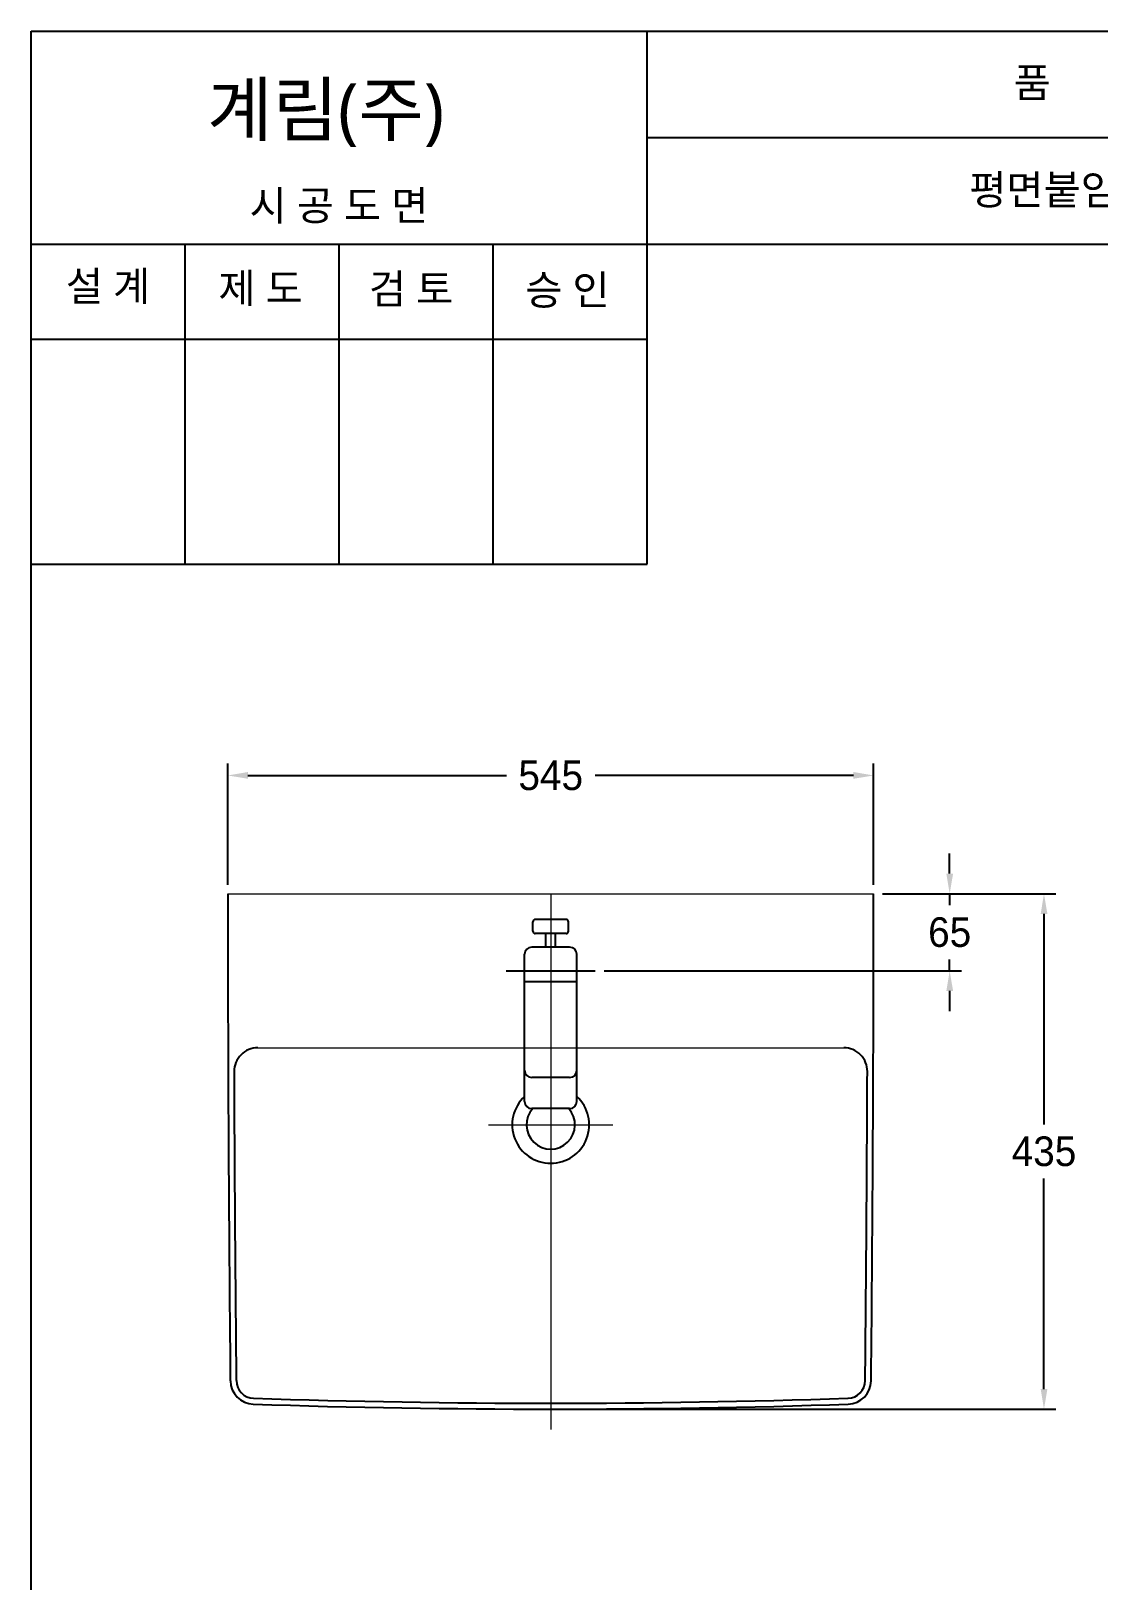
# Model space of a CAD drawing. Header units: millimetres. Extents: x 0 to 1800, y -67 to 2530.
# Drawn here: x 0 to 901, y 1222 to 2530 of the extents above; entities that cross this region are included whole.
import ezdxf
from ezdxf.enums import TextEntityAlignment as Align
from ezdxf.lldxf.tags import DXFTag

# ---------------------------------------------------------------- set-up
doc = ezdxf.new("R2010")
doc.units = ezdxf.units.MM
doc.layers.get('Defpoints').update_dxf_attribs({"color": 1})
for name, color, linetype in [('TEXT', 7, 'Continuous'), ('내부선 및 부속', 4, 'Continuous'), ('도각라인', 7, 'Continuous'), ('외형선', 3, 'Continuous'), ('중심선', 1, 'DASHED'), ('치수선', 7, 'Continuous')]:
    doc.layers.add(name, color=color, linetype=linetype)
doc.styles.add('____', font='')
doc.styles.add('맑은고딕_통일', font='malgun.ttf', dxfattribs={"height": 25})
doc.styles.get('____').set_extended_font_data('굴림')
tags = doc.linetypes.add('DASHDOT', pattern=[70, 31, -13, 13, -13]).pattern_tags.tags
tags[10:11] = [DXFTag(74, 4), DXFTag(75, 0), DXFTag(340, '0'), DXFTag(46, 0.0), DXFTag(50, 0.0), DXFTag(44, 0.0), DXFTag(45, 0.0)]
tags[8:9] = [DXFTag(74, 4), DXFTag(75, 0), DXFTag(340, '0'), DXFTag(46, 0.0), DXFTag(50, 0.0), DXFTag(44, 0.0), DXFTag(45, 0.0)]
tags[6:7] = [DXFTag(74, 4), DXFTag(75, 0), DXFTag(340, '0'), DXFTag(46, 0.0), DXFTag(50, 0.0), DXFTag(44, 0.0), DXFTag(45, 0.0)]
tags[4:5] = [DXFTag(74, 4), DXFTag(75, 0), DXFTag(340, '0'), DXFTag(46, 0.0), DXFTag(50, 0.0), DXFTag(44, 0.0), DXFTag(45, 0.0)]
tags = doc.linetypes.add('DASHED', pattern=[25.72, 12.86, -12.86]).pattern_tags.tags
tags[6:7] = [DXFTag(74, 4), DXFTag(75, 0), DXFTag(340, '0'), DXFTag(46, 0.0), DXFTag(50, 0.0), DXFTag(44, 0.0), DXFTag(45, 0.0)]
tags[4:5] = [DXFTag(74, 4), DXFTag(75, 0), DXFTag(340, '0'), DXFTag(46, 0.0), DXFTag(50, 0.0), DXFTag(44, 0.0), DXFTag(45, 0.0)]
doc.dimstyles.new('MSADIM', dxfattribs={"dimtxt": 33, "dimasz": 17, "dimexe": 10, "dimexo": 7.5, "dimgap": 10, "dimtad": 0, "dimtih": 1, "dimtoh": 1, "dimdec": 0, "dimzin": 1, "dimdsep": 46, "dimtxsty": '____', "dimcen": 11.25, "dimadec": 0, "dimazin": 0, "dimtfac": 1, "dimtdec": 0, "dimtix": 1, "dimtmove": 0, "dimatfit": 3, "dimfxl": 0, "dimtolj": 1, "dimtzin": 1, "dimarcsym": 0})

# ---------------------------------------------------------------- blocks, each defined once
blk = doc.blocks.new('*D1')
at = {"layer": 'Defpoints', "color": 0, "linetype": 'Continuous'}
for p in [(711.1, 1901.6), (166.1, 1801.7), (711.1, 1801.7)]:
    blk.add_point(p, dxfattribs=at)
at = {"layer": '치수선', "color": 0, "linetype": 'Continuous', "lineweight": -2}
for p, q in [((166.1, 1809.2), (166.1, 1911.6)), ((711.1, 1809.2), (711.1, 1911.6)), ((183.1, 1901.6), (401.3, 1901.6)), ((694.1, 1901.6), (476, 1901.6))]:
    blk.add_line(p, q, dxfattribs=at)
at = {"layer": '치수선', "color": 0, "linetype": 'Continuous'}
for points in [[(183.1, 1904.5), (183.1, 1898.8), (166.1, 1901.6)], [(694.1, 1904.5), (694.1, 1898.8), (711.1, 1901.6)]]:
    blk.add_solid(points, dxfattribs=at)
at = {"layer": '치수선', "color": 0, "linetype": 'Continuous', "insert": (438.6, 1901.6), "char_height": 25, "attachment_point": 5, "style": '____'}
blk.add_mtext('\\A1;545', dxfattribs=at)
blk = doc.blocks.new('*D2')
at = {"layer": 'Defpoints', "color": 0, "linetype": 'Continuous'}
for p in [(711.1, 1801.7), (476.1, 1736.7), (775.3, 1736.7)]:
    blk.add_point(p, dxfattribs=at)
at = {"layer": '치수선', "color": 0, "linetype": 'Continuous', "lineweight": -2}
for p, q in [((775.3, 1818.7), (775.3, 1835.7)), ((718.6, 1801.7), (785.3, 1801.7)), ((775.3, 1801.7), (775.3, 1792)), ((775.3, 1736.7), (775.3, 1746.3)), ((483.6, 1736.7), (785.3, 1736.7)), ((775.3, 1719.7), (775.3, 1702.7))]:
    blk.add_line(p, q, dxfattribs=at)
at = {"layer": '치수선', "color": 0, "linetype": 'Continuous'}
for points in [[(772.5, 1818.7), (778.2, 1818.7), (775.3, 1801.7)], [(772.5, 1719.7), (778.2, 1719.7), (775.3, 1736.7)]]:
    blk.add_solid(points, dxfattribs=at)
at = {"layer": '치수선', "color": 0, "linetype": 'Continuous', "insert": (775.3, 1769.2), "char_height": 25, "attachment_point": 5, "style": '____'}
blk.add_mtext('\\A1;65', dxfattribs=at)
blk = doc.blocks.new('*D3')
at = {"layer": 'Defpoints', "color": 0, "linetype": 'Continuous'}
for p in [(711.1, 1801.7), (438.6, 1366.7), (854.9, 1366.7)]:
    blk.add_point(p, dxfattribs=at)
at = {"layer": '치수선', "color": 0, "linetype": 'Continuous', "lineweight": -2}
for p, q in [((718.6, 1801.7), (864.9, 1801.7)), ((854.9, 1784.7), (854.9, 1607)), ((854.9, 1383.7), (854.9, 1561.3)), ((446.1, 1366.7), (864.9, 1366.7))]:
    blk.add_line(p, q, dxfattribs=at)
at = {"layer": '치수선', "color": 0, "linetype": 'Continuous'}
for points in [[(852.1, 1784.7), (857.8, 1784.7), (854.9, 1801.7)], [(852.1, 1383.7), (857.8, 1383.7), (854.9, 1366.7)]]:
    blk.add_solid(points, dxfattribs=at)
at = {"layer": '치수선', "color": 0, "linetype": 'Continuous', "insert": (854.9, 1584.2), "char_height": 25, "attachment_point": 5, "style": '____'}
blk.add_mtext('\\A1;435', dxfattribs=at)

msp = doc.modelspace()

# ---------------------------------------------------------------- linework, layer by layer
at = {"layer": '내부선 및 부속', "linetype": 'Continuous'}
for p, q in [((451.6, 1780.1), (425.6, 1780.1)), ((451.6, 1768.1), (425.6, 1768.1)), ((434.6, 1756.7), (434.6, 1768.1)), ((442.6, 1756.7), (442.6, 1768.1)), ((454.6, 1756.7), (422.6, 1756.7)), ((416.6, 1652.7), (416.6, 1750.7)), ((460.6, 1652.7), (460.6, 1750.7)), ((460.6, 1727.5), (416.6, 1727.5)), ((416.6, 1626.4), (416.6, 1652.7)), ((460.6, 1626.4), (460.6, 1652.7)), ((454.6, 1646.7), (422.6, 1646.7)), ((454.6, 1620.4), (422.6, 1620.4))]:
    msp.add_line(p, q, dxfattribs=at)
at = {"layer": '내부선 및 부속', "lineweight": 18}
msp.add_line((191.4, 1671.7), (685.9, 1671.7), dxfattribs=at)
at = {"layer": '내부선 및 부속', "linetype": 'Continuous'}
for centre, radius, start, end in [((425.6, 1778.1), 2, 90, 180), ((451.6, 1778.1), 2, 0, 90), ((425.6, 1770.1), 2, 180, 270), ((451.6, 1770.1), 2, 270, 0), ((422.6, 1750.7), 6, 90, 180), ((454.6, 1750.7), 6, 0, 90), ((422.6, 1652.7), 6, 180, 270), ((454.6, 1652.7), 6, 270, 0), ((422.6, 1626.4), 6, 180, 270), ((454.6, 1626.4), 6, 270, 0)]:
    msp.add_arc(centre, radius, start, end, dxfattribs=at)
at = {"layer": '내부선 및 부속'}
for centre, radius, start, end in [((191.4, 1651.7), 20, 90, 180.215), ((685.9, 1651.7), 20, 359.785, 90), ((40166.1, 1801.7), 39995, 180.21499, 180.58874), ((-39288.9, 1801.7), 39995, 359.41126, 359.78501), ((438.6, 1606.7), 32.5, 132.6037, 47.3963), ((438.6, 1606.7), 20.5, 137.8456, 42.1544), ((188.3, 1390.9), 15, 180.5887, 268.0817), ((689, 1390.9), 15, 271.9183, 359.4113), ((438.6, 8866.7), 7495, 268.08169, 271.91831)]:
    msp.add_arc(centre, radius, start, end, dxfattribs=at)
at = {"layer": '내부선 및 부속', "linetype": 'Continuous'}
for points in [[(423.6, 1770.1), (423.6, 1774.1), (423.6, 1778.1)], [(453.6, 1770.1), (453.6, 1774.1), (453.6, 1778.1)]]:
    msp.add_open_spline(points, degree=2, dxfattribs=at)
at = {"layer": '도각라인'}
for p, q in [((0, 0), (0, 2530)), ((0, 2530), (1800, 2530)), ((520, 2080), (520, 2530)), ((520, 2440), (1800, 2440)), ((0, 2350), (1800, 2350)), ((130, 2080), (130, 2350)), ((260, 2080), (260, 2350)), ((390, 2080), (390, 2350)), ((0, 2270), (520, 2270)), ((0, 2080), (520, 2080))]:
    msp.add_line(p, q, dxfattribs=at)
at = {"layer": '외형선', "lineweight": 18}
msp.add_line((166.1, 1801.7), (711.1, 1801.7), dxfattribs=at)
at = {"layer": '외형선', "linetype": 'Continuous', "lineweight": 18}
msp.add_line((438.6, 1801.7), (703.4, 1801.7), dxfattribs=at)
at = {"layer": '외형선'}
for centre, radius, start, end in [((40166.1, 1801.7), 40000, 180, 180.58874), ((-39288.9, 1801.7), 40000, 359.41126, 0), ((188.3, 1390.9), 20, 180.5887, 268.0817), ((689, 1390.9), 20, 271.9183, 359.4113), ((438.6, 8866.7), 7500, 268.08169, 271.91831)]:
    msp.add_arc(centre, radius, start, end, dxfattribs=at)
at = {"layer": '중심선', "lineweight": 18}
for p, q in [((438.6, 1801.7), (438.6, 1349.6)), ((386.1, 1606.7), (491.1, 1606.7))]:
    msp.add_line(p, q, dxfattribs=at)
at = {"layer": '중심선', "linetype": 'DASHDOT'}
msp.add_line((401.1, 1736.7), (476.1, 1736.7), dxfattribs=at)

# ---------------------------------------------------------------- texts
at = {"layer": 'TEXT', "style": '맑은고딕_통일'}
for s, p in [('품             명', (915.7, 2486.4)), ('평면붙임 세면기', (905.8, 2396)), ('시 공 도 면', (259.9, 2382.7)), ('설 계', (65, 2314.6)), ('제 도', (193.8, 2312.9)), ('검 토', (320.8, 2312.3)), ('승 인', (452.7, 2311.4))]:
    msp.add_text(s, height=25, dxfattribs=at).set_placement(p, align=Align.MIDDLE_CENTER)
msp.add_text('계림(주)', height=44, dxfattribs=at).set_placement((148.7, 2441.8))

# ---------------------------------------------------------------- dimensions: what is measured, and where the dimension line sits
at = {"layer": '치수선', "linetype": 'Continuous'}
dim = msp.add_linear_dim(base=(711.1, 1901.6), p1=(166.1, 1801.7), p2=(711.1, 1801.7), dimstyle='MSADIM', override={"dimtxt": 25}, dxfattribs=at)
dim.commit()
dim.dimension.update_dxf_attribs({"geometry": '*D1', "text_midpoint": (438.6, 1901.6)})
for base, p2, picture, middle in [((775.3, 1736.7), (476.1, 1736.7), '*D2', (775.3, 1769.2)), ((854.9, 1366.7), (438.6, 1366.7), '*D3', (854.9, 1584.2))]:
    dim = msp.add_linear_dim(base=base, p1=(711.1, 1801.7), p2=p2, angle=90, dimstyle='MSADIM', override={"dimtxt": 25}, dxfattribs=at)
    dim.commit()
    dim.dimension.update_dxf_attribs({"geometry": picture, "text_midpoint": middle})

doc.saveas('drawing.dxf')
